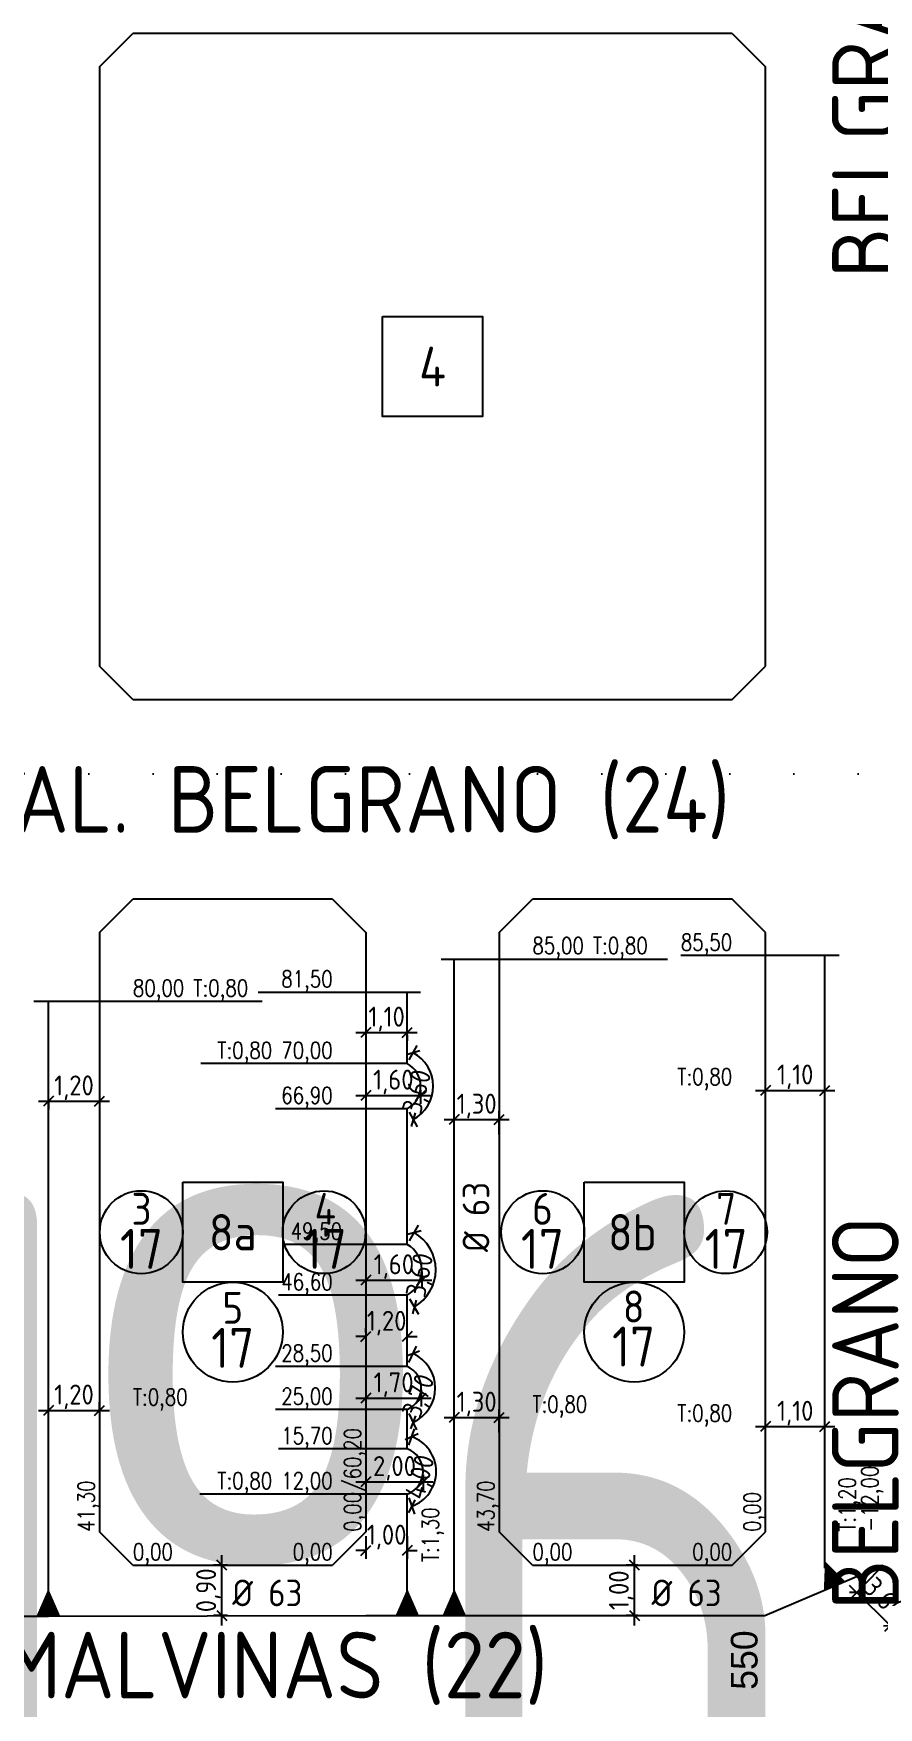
# Model space of a CAD drawing. Extents: x -48 to 13651, y -112 to 3468.
# Drawn here: x 1892.3 to 2019.2, y 2257.8 to 2509.2 of the extents above; entities that cross this region are included whole.
import ezdxf
from ezdxf.enums import TextEntityAlignment as Align

# ---------------------------------------------------------------- set-up
doc = ezdxf.new("R2010")
doc.units = 0
doc.header["$LTSCALE"] = 6
doc.header["$MEASUREMENT"] = 0
doc.linetypes.add('DOT2', pattern=[3.175, 0, -3.175])
doc.layers.get('0').update_dxf_attribs({"linetype": 'CONTINUOUS'})
doc.layers.get('DEFPOINTS').update_dxf_attribs({"linetype": 'CONTINUOUS'})
for name, color, linetype in [('A50', 40, 'CONTINUOUS'), ('AMPLIACIONES', 2, 'CONTINUOUS'), ('CAS', 7, 'CONTINUOUS'), ('Caño 110mm', 170, 'CONTINUOUS'), ('MANZANAS', 7, 'CONTINUOUS'), ('NUMCASA', 12, 'CONTINUOUS'), ('NUMERO-CROQUIS', 13, 'CONTINUOUS'), ('NUMERO-MANZANA', 4, 'CONTINUOUS'), ('PROGRESIVA', 60, 'CONTINUOUS'), ('RADIO', 4, 'DOT2'), ('REDUCCIONES', 13, 'CONTINUOUS'), ('TXTDIAMETRO', 7, 'CONTINUOUS')]:
    doc.layers.add(name, color=color, linetype=linetype)
doc.layers.add('ATENCION', color=7, linetype='CONTINUOUS', plot=False)
doc.styles.add('ABADIMTCONDE', font='isocp.shx')
doc.styles.add('GEOSLAB703LTBT', font='isocp.shx', dxfattribs={"width": 0.9, "height": 8})
doc.styles.add('GOTHICE', font='GOTHICE.shx', dxfattribs={"height": 0.6})
doc.styles.add('ROMANS', font='romans.shx', dxfattribs={"width": 0.8, "height": 2.5})
doc.dimstyles.new('COTA02', dxfattribs={"dimtxt": 3, "dimasz": 1.5, "dimexe": 1.25, "dimexo": 0.625, "dimgap": 0.3, "dimtad": 1, "dimtoh": 1, "dimdsep": 46, "dimlunit": 6, "dimtxsty": 'ABADIMTCONDE', "dimblk1": 'OBLIQUE', "dimblk2": 'OBLIQUE', "dimsah": 1, "dimcen": 2.5, "dimdle": 1.5, "dimclrd": 60, "dimclre": 60, "dimclrt": 256, "dimadec": 0, "dimazin": 0, "dimtfac": 1, "dimtix": 1, "dimtofl": 0, "dimtmove": 0, "dimatfit": 0, "dimldrblk": 'OBLIQUE', "dimfxl": 1, "dimtolj": 1, "dimtzin": 0, "dimarcsym": 0})

# ---------------------------------------------------------------- blocks, each defined once
blk = doc.blocks.new('CUPLARED')
at = {"layer": 'REDUCCIONES'}
blk.add_lwpolyline([(4, 0, 0, 3.5, 0), (0, 0, 3.5, 3.5, 0)], format="xyseb", dxfattribs=at)
blk = doc.blocks.new('D63')
at = {"layer": 'TXTDIAMETRO', "color": 7, "ltscale": 0.1, "style": 'ABADIMTCONDE'}
blk.add_text('Ø 63', height=4, dxfattribs=at).set_placement((0, 0), align=Align.MIDDLE)
blk = doc.blocks.new('_OBLIQUE')
at = {"color": 0, "linetype": 'ByBlock'}
blk.add_line((-0.5, -0.5), (0.5, 0.5), dxfattribs=at)
blk = doc.blocks.new('*D1366')
at = {"layer": 'DEFPOINTS', "color": 0, "transparency": 16777216}
for p in [(1894.54, 2301.79), (1902.23, 2302.39), (1902.23, 2301.79)]:
    blk.add_point(p, dxfattribs=at)
at = {"layer": 'PROGRESIVA', "color": 60, "lineweight": -2, "transparency": 16777216}
for p, q in [((1894.54, 2302.41), (1894.54, 2303.64)), ((1902.23, 2302.41), (1902.23, 2303.64)), ((1893.04, 2302.39), (1903.73, 2302.39))]:
    blk.add_line(p, q, dxfattribs=at)
at = {"layer": 'PROGRESIVA', "color": 60, "lineweight": -2, "transparency": 16777216, "xscale": 1.5, "yscale": 1.5, "zscale": 1.5, "rotation": 180}
blk.add_blockref('_OBLIQUE', (1894.54, 2302.39), dxfattribs=at)
at = {"layer": 'PROGRESIVA', "color": 60, "lineweight": -2, "transparency": 16777216, "xscale": 1.5, "yscale": 1.5, "zscale": 1.5}
blk.add_blockref('_OBLIQUE', (1902.23, 2302.39), dxfattribs=at)
at = {"layer": 'PROGRESIVA', "transparency": 16777216, "insert": (1898.39, 2304.42), "char_height": 3, "attachment_point": 5, "style": 'ABADIMTCONDE'}
blk.add_mtext('\\A1;1,20', dxfattribs=at)
blk = doc.blocks.new('*D1367')
at = {"layer": 'DEFPOINTS', "color": 0, "transparency": 16777216}
for p in [(1894.54, 2349.42), (1902.23, 2349.42), (1902.23, 2348.82)]:
    blk.add_point(p, dxfattribs=at)
at = {"layer": 'PROGRESIVA', "color": 60, "lineweight": -2, "transparency": 16777216}
for p, q in [((1893.04, 2348.82), (1903.73, 2348.82)), ((1894.54, 2348.8), (1894.54, 2347.57)), ((1902.23, 2348.8), (1902.23, 2347.57))]:
    blk.add_line(p, q, dxfattribs=at)
at = {"layer": 'PROGRESIVA', "color": 60, "lineweight": -2, "transparency": 16777216, "xscale": 1.5, "yscale": 1.5, "zscale": 1.5, "rotation": 180}
blk.add_blockref('_OBLIQUE', (1894.54, 2348.82), dxfattribs=at)
at = {"layer": 'PROGRESIVA', "color": 60, "lineweight": -2, "transparency": 16777216, "xscale": 1.5, "yscale": 1.5, "zscale": 1.5}
blk.add_blockref('_OBLIQUE', (1902.23, 2348.82), dxfattribs=at)
at = {"layer": 'PROGRESIVA', "transparency": 16777216, "insert": (1898.39, 2350.84), "char_height": 3, "attachment_point": 5, "style": 'ABADIMTCONDE'}
blk.add_mtext('\\A1;1,20', dxfattribs=at)
blk = doc.blocks.new('*D1368')
at = {"layer": 'DEFPOINTS', "color": 0, "transparency": 16777216}
for p in [(1948.44, 2354.46), (1951.95, 2353.07), (1946.59, 2351.08), (1948.44, 2347.7)]:
    blk.add_point(p, dxfattribs=at)
at = {"layer": 'PROGRESIVA', "color": 60, "lineweight": -2, "transparency": 16777216}
for p, q in [((1948.74, 2355.01), (1949.93, 2357.19)), ((1948.74, 2347.15), (1949.93, 2344.96))]:
    blk.add_line(p, q, dxfattribs=at)
blk.add_arc((1946.59, 2351.08), 5.72, 298.6712, 61.3288, dxfattribs=at)
at = {"layer": 'PROGRESIVA', "color": 60, "lineweight": -2, "transparency": 16777216, "xscale": 1.5, "yscale": 1.5, "zscale": 1.5}
for p, rotation in [((1949.33, 2356.09), 151.3287751443553), ((1949.33, 2346.06), 208.6712248556326)]:
    blk.add_blockref('_OBLIQUE', p, dxfattribs=dict(at, rotation=rotation))
at = {"layer": 'PROGRESIVA', "transparency": 16777216, "insert": (1950.17, 2350.18), "char_height": 3, "attachment_point": 5, "rotation": 75.8565, "style": 'ABADIMTCONDE'}
blk.add_mtext('\\A1;3,60', dxfattribs=at)
blk = doc.blocks.new('*D1369')
at = {"layer": 'DEFPOINTS', "color": 0, "transparency": 16777216}
for p in [(1948.44, 2327.3), (1952.32, 2325.71), (1946.25, 2323.5), (1948.44, 2319.69)]:
    blk.add_point(p, dxfattribs=at)
at = {"layer": 'PROGRESIVA', "color": 60, "lineweight": -2, "transparency": 16777216}
for p, q in [((1948.75, 2327.84), (1950.1, 2330.18)), ((1948.75, 2319.15), (1950.1, 2316.82))]:
    blk.add_line(p, q, dxfattribs=at)
blk.add_arc((1946.25, 2323.5), 6.46, 299.9652, 60.0348, dxfattribs=at)
at = {"layer": 'PROGRESIVA', "color": 60, "lineweight": -2, "transparency": 16777216, "xscale": 1.5, "yscale": 1.5, "zscale": 1.5}
for p, rotation in [((1949.48, 2329.1), 150.0347848851696), ((1949.48, 2317.9), 209.9652151148268)]:
    blk.add_blockref('_OBLIQUE', p, dxfattribs=dict(at, rotation=rotation))
at = {"layer": 'PROGRESIVA', "transparency": 16777216, "insert": (1950.6, 2322.65), "char_height": 3, "attachment_point": 5, "rotation": 78.9265, "style": 'ABADIMTCONDE'}
blk.add_mtext('\\A1;3,60', dxfattribs=at)
blk = doc.blocks.new('*D1370')
at = {"layer": 'DEFPOINTS', "color": 0, "transparency": 16777216}
for p in [(1948.44, 2308.99), (1952.23, 2307.86), (1946.99, 2305.75), (1948.44, 2302.51)]:
    blk.add_point(p, dxfattribs=at)
at = {"layer": 'PROGRESIVA', "color": 60, "lineweight": -2, "transparency": 16777216}
for p, q in [((1948.69, 2309.56), (1949.81, 2312.05)), ((1948.69, 2301.94), (1949.81, 2299.45))]:
    blk.add_line(p, q, dxfattribs=at)
blk.add_arc((1946.99, 2305.75), 5.65, 294.0465, 65.9535, dxfattribs=at)
at = {"layer": 'PROGRESIVA', "color": 60, "lineweight": -2, "transparency": 16777216, "xscale": 1.5, "yscale": 1.5, "zscale": 1.5}
for p, rotation in [((1949.3, 2310.91), 155.9535044051932), ((1949.3, 2300.59), 204.0464955948139)]:
    blk.add_blockref('_OBLIQUE', p, dxfattribs=dict(at, rotation=rotation))
at = {"layer": 'PROGRESIVA', "transparency": 16777216, "insert": (1950.39, 2304.48), "char_height": 3, "attachment_point": 5, "rotation": 69.5187, "style": 'ABADIMTCONDE'}
blk.add_mtext('\\A1;3,70', dxfattribs=at)
blk = doc.blocks.new('*D1371')
at = {"layer": 'DEFPOINTS', "color": 0, "transparency": 16777216}
for p in [(1948.44, 2296.59), (1952.32, 2295.42), (1947.23, 2293.21), (1948.44, 2289.83)]:
    blk.add_point(p, dxfattribs=at)
at = {"layer": 'PROGRESIVA', "color": 60, "lineweight": -2, "transparency": 16777216}
for p, q in [((1948.65, 2297.18), (1949.52, 2299.61)), ((1948.65, 2289.24), (1949.52, 2286.82))]:
    blk.add_line(p, q, dxfattribs=at)
blk.add_arc((1947.23, 2293.21), 5.55, 289.7396, 70.2604, dxfattribs=at)
at = {"layer": 'PROGRESIVA', "color": 60, "lineweight": -2, "transparency": 16777216, "xscale": 1.5, "yscale": 1.5, "zscale": 1.5}
for p, rotation in [((1949.1, 2298.43), 160.2603756658309), ((1949.1, 2287.99), 199.7396243341672)]:
    blk.add_blockref('_OBLIQUE', p, dxfattribs=dict(at, rotation=rotation))
at = {"layer": 'PROGRESIVA', "transparency": 16777216, "insert": (1950.63, 2292.32), "char_height": 3, "attachment_point": 5, "rotation": 75.2768, "style": 'ABADIMTCONDE'}
blk.add_mtext('\\A1;4,00', dxfattribs=at)
blk = doc.blocks.new('*D1372')
at = {"layer": 'DEFPOINTS', "color": 0, "transparency": 16777216}
for p in [(1942.23, 2284.15), (1948.44, 2284.15), (1948.44, 2281.35)]:
    blk.add_point(p, dxfattribs=at)
at = {"layer": 'PROGRESIVA', "color": 60, "lineweight": -2, "transparency": 16777216}
for p, q in [((1942.23, 2283.52), (1942.23, 2280.1)), ((1948.44, 2283.52), (1948.44, 2280.1)), ((1942.23, 2281.35), (1940.73, 2281.35)), ((1948.44, 2281.35), (1949.94, 2281.35))]:
    blk.add_line(p, q, dxfattribs=at)
at = {"layer": 'PROGRESIVA', "color": 60, "lineweight": -2, "transparency": 16777216, "xscale": 1.5, "yscale": 1.5, "zscale": 1.5}
blk.add_blockref('_OBLIQUE', (1942.23, 2281.35), dxfattribs=at)
at = {"layer": 'PROGRESIVA', "color": 60, "lineweight": -2, "transparency": 16777216, "xscale": 1.5, "yscale": 1.5, "zscale": 1.5, "rotation": 180}
blk.add_blockref('_OBLIQUE', (1948.44, 2281.35), dxfattribs=at)
at = {"layer": 'PROGRESIVA', "transparency": 16777216, "insert": (1945.34, 2283.37), "char_height": 3, "attachment_point": 5, "style": 'ABADIMTCONDE'}
blk.add_mtext('\\A1;1,00', dxfattribs=at)
blk = doc.blocks.new('*D1373')
at = {"layer": 'DEFPOINTS', "color": 0, "transparency": 16777216}
for p in [(1942.23, 2293.01), (1950.82, 2293.35), (1950.82, 2291.65)]:
    blk.add_point(p, dxfattribs=at)
at = {"layer": 'PROGRESIVA', "color": 60, "lineweight": -2, "transparency": 16777216}
for p, q in [((1950.82, 2292.73), (1950.82, 2290.4)), ((1940.73, 2291.65), (1952.32, 2291.65)), ((1942.23, 2292.39), (1942.23, 2290.4))]:
    blk.add_line(p, q, dxfattribs=at)
at = {"layer": 'PROGRESIVA', "color": 60, "lineweight": -2, "transparency": 16777216, "xscale": 1.5, "yscale": 1.5, "zscale": 1.5, "rotation": 180}
blk.add_blockref('_OBLIQUE', (1942.23, 2291.65), dxfattribs=at)
at = {"layer": 'PROGRESIVA', "color": 60, "lineweight": -2, "transparency": 16777216, "xscale": 1.5, "yscale": 1.5, "zscale": 1.5}
blk.add_blockref('_OBLIQUE', (1950.82, 2291.65), dxfattribs=at)
at = {"layer": 'PROGRESIVA', "transparency": 16777216, "insert": (1946.52, 2293.68), "char_height": 3, "attachment_point": 5, "style": 'ABADIMTCONDE'}
blk.add_mtext('\\A1;2,00', dxfattribs=at)
blk = doc.blocks.new('*D1374')
at = {"layer": 'DEFPOINTS', "color": 0, "transparency": 16777216}
for p in [(1942.23, 2305.29), (1950.53, 2306.09), (1950.53, 2304.23)]:
    blk.add_point(p, dxfattribs=at)
at = {"layer": 'PROGRESIVA', "color": 60, "lineweight": -2, "transparency": 16777216}
for p, q in [((1950.53, 2305.47), (1950.53, 2302.98)), ((1940.73, 2304.23), (1952.03, 2304.23)), ((1942.23, 2304.66), (1942.23, 2302.98))]:
    blk.add_line(p, q, dxfattribs=at)
at = {"layer": 'PROGRESIVA', "color": 60, "lineweight": -2, "transparency": 16777216, "xscale": 1.5, "yscale": 1.5, "zscale": 1.5, "rotation": 180}
blk.add_blockref('_OBLIQUE', (1942.23, 2304.23), dxfattribs=at)
at = {"layer": 'PROGRESIVA', "color": 60, "lineweight": -2, "transparency": 16777216, "xscale": 1.5, "yscale": 1.5, "zscale": 1.5}
blk.add_blockref('_OBLIQUE', (1950.53, 2304.23), dxfattribs=at)
at = {"layer": 'PROGRESIVA', "transparency": 16777216, "insert": (1946.38, 2306.25), "char_height": 3, "attachment_point": 5, "style": 'ABADIMTCONDE'}
blk.add_mtext('\\A1;1,70', dxfattribs=at)
blk = doc.blocks.new('*D1375')
at = {"layer": 'DEFPOINTS', "color": 0, "transparency": 16777216}
for p in [(1942.23, 2313.47), (1948.44, 2313.47), (1948.44, 2313.47)]:
    blk.add_point(p, dxfattribs=at)
at = {"layer": 'PROGRESIVA', "color": 60, "lineweight": -2, "transparency": 16777216}
for p, q in [((1942.23, 2313.47), (1940.73, 2313.47)), ((1942.23, 2314.09), (1942.23, 2314.72)), ((1948.44, 2314.09), (1948.44, 2314.72)), ((1948.44, 2313.47), (1949.94, 2313.47))]:
    blk.add_line(p, q, dxfattribs=at)
at = {"layer": 'PROGRESIVA', "color": 60, "lineweight": -2, "transparency": 16777216, "xscale": 1.5, "yscale": 1.5, "zscale": 1.5}
blk.add_blockref('_OBLIQUE', (1942.23, 2313.47), dxfattribs=at)
at = {"layer": 'PROGRESIVA', "color": 60, "lineweight": -2, "transparency": 16777216, "xscale": 1.5, "yscale": 1.5, "zscale": 1.5, "rotation": 180}
blk.add_blockref('_OBLIQUE', (1948.44, 2313.47), dxfattribs=at)
at = {"layer": 'PROGRESIVA', "transparency": 16777216, "insert": (1945.34, 2315.49), "char_height": 3, "attachment_point": 5, "style": 'ABADIMTCONDE'}
blk.add_mtext('\\A1;1,20', dxfattribs=at)
blk = doc.blocks.new('*D1376')
at = {"layer": 'DEFPOINTS', "color": 0, "transparency": 16777216}
for p in [(1942.23, 2323.17), (1950.62, 2323.86), (1950.62, 2321.95)]:
    blk.add_point(p, dxfattribs=at)
at = {"layer": 'PROGRESIVA', "color": 60, "lineweight": -2, "transparency": 16777216}
for p, q in [((1950.62, 2323.24), (1950.62, 2320.7)), ((1940.73, 2321.95), (1952.12, 2321.95)), ((1942.23, 2322.54), (1942.23, 2320.7))]:
    blk.add_line(p, q, dxfattribs=at)
at = {"layer": 'PROGRESIVA', "color": 60, "lineweight": -2, "transparency": 16777216, "xscale": 1.5, "yscale": 1.5, "zscale": 1.5, "rotation": 180}
blk.add_blockref('_OBLIQUE', (1942.23, 2321.95), dxfattribs=at)
at = {"layer": 'PROGRESIVA', "color": 60, "lineweight": -2, "transparency": 16777216, "xscale": 1.5, "yscale": 1.5, "zscale": 1.5}
blk.add_blockref('_OBLIQUE', (1950.62, 2321.95), dxfattribs=at)
at = {"layer": 'PROGRESIVA', "transparency": 16777216, "insert": (1946.43, 2323.98), "char_height": 3, "attachment_point": 5, "style": 'ABADIMTCONDE'}
blk.add_mtext('\\A1;1,60', dxfattribs=at)
blk = doc.blocks.new('*D1377')
at = {"layer": 'DEFPOINTS', "color": 0, "transparency": 16777216}
for p in [(1942.23, 2351.04), (1950.44, 2351.11), (1950.44, 2349.68)]:
    blk.add_point(p, dxfattribs=at)
at = {"layer": 'PROGRESIVA', "color": 60, "lineweight": -2, "transparency": 16777216}
for p, q in [((1950.44, 2350.48), (1950.44, 2348.43)), ((1940.73, 2349.68), (1951.94, 2349.68)), ((1942.23, 2350.42), (1942.23, 2348.43))]:
    blk.add_line(p, q, dxfattribs=at)
at = {"layer": 'PROGRESIVA', "color": 60, "lineweight": -2, "transparency": 16777216, "xscale": 1.5, "yscale": 1.5, "zscale": 1.5, "rotation": 180}
blk.add_blockref('_OBLIQUE', (1942.23, 2349.68), dxfattribs=at)
at = {"layer": 'PROGRESIVA', "color": 60, "lineweight": -2, "transparency": 16777216, "xscale": 1.5, "yscale": 1.5, "zscale": 1.5}
blk.add_blockref('_OBLIQUE', (1950.44, 2349.68), dxfattribs=at)
at = {"layer": 'PROGRESIVA', "transparency": 16777216, "insert": (1946.34, 2351.71), "char_height": 3, "attachment_point": 5, "style": 'ABADIMTCONDE'}
blk.add_mtext('\\A1;1,60', dxfattribs=at)
blk = doc.blocks.new('*D1378')
at = {"layer": 'DEFPOINTS', "color": 0, "transparency": 16777216}
for p in [(1942.23, 2359.44), (1948.44, 2359.44), (1948.44, 2359.13)]:
    blk.add_point(p, dxfattribs=at)
at = {"layer": 'PROGRESIVA', "color": 60, "lineweight": -2, "transparency": 16777216}
for p, q in [((1940.73, 2359.13), (1949.94, 2359.13)), ((1942.23, 2358.81), (1942.23, 2357.88)), ((1948.44, 2358.81), (1948.44, 2357.88))]:
    blk.add_line(p, q, dxfattribs=at)
at = {"layer": 'PROGRESIVA', "color": 60, "lineweight": -2, "transparency": 16777216, "xscale": 1.5, "yscale": 1.5, "zscale": 1.5, "rotation": 180}
blk.add_blockref('_OBLIQUE', (1942.23, 2359.13), dxfattribs=at)
at = {"layer": 'PROGRESIVA', "color": 60, "lineweight": -2, "transparency": 16777216, "xscale": 1.5, "yscale": 1.5, "zscale": 1.5}
blk.add_blockref('_OBLIQUE', (1948.44, 2359.13), dxfattribs=at)
at = {"layer": 'PROGRESIVA', "transparency": 16777216, "insert": (1945.34, 2361.16), "char_height": 3, "attachment_point": 5, "style": 'ABADIMTCONDE'}
blk.add_mtext('\\A1;1,10', dxfattribs=at)
blk = doc.blocks.new('*D1379')
at = {"layer": 'DEFPOINTS', "color": 0, "transparency": 16777216}
for p in [(1920.6, 2279.15), (1922.09, 2279.15), (1922.09, 2271.61)]:
    blk.add_point(p, dxfattribs=at)
at = {"layer": 'PROGRESIVA', "color": 60, "lineweight": -2, "transparency": 16777216}
for p, q in [((1920.6, 2270.11), (1920.6, 2280.65)), ((1921.46, 2279.15), (1919.35, 2279.15)), ((1921.46, 2271.61), (1919.35, 2271.61))]:
    blk.add_line(p, q, dxfattribs=at)
at = {"layer": 'PROGRESIVA', "color": 60, "lineweight": -2, "transparency": 16777216, "xscale": 1.5, "yscale": 1.5, "zscale": 1.5}
for p, rotation in [((1920.6, 2279.15), 90), ((1920.6, 2271.61), 270)]:
    blk.add_blockref('_OBLIQUE', p, dxfattribs=dict(at, rotation=rotation))
at = {"layer": 'PROGRESIVA', "transparency": 16777216, "insert": (1918.58, 2275.38), "char_height": 3, "attachment_point": 5, "rotation": 90, "style": 'ABADIMTCONDE'}
blk.add_mtext('\\A1;0,90', dxfattribs=at)
blk = doc.blocks.new('*D1380')
at = {"layer": 'DEFPOINTS', "color": 0, "transparency": 16777216}
for p in [(1962.23, 2301.32), (1955.49, 2298.44), (1962.23, 2298.44)]:
    blk.add_point(p, dxfattribs=at)
at = {"layer": 'PROGRESIVA', "color": 60, "lineweight": -2, "transparency": 16777216}
for p, q in [((1953.99, 2301.32), (1963.73, 2301.32)), ((1955.49, 2299.07), (1955.49, 2302.57)), ((1962.23, 2299.07), (1962.23, 2302.57))]:
    blk.add_line(p, q, dxfattribs=at)
at = {"layer": 'PROGRESIVA', "color": 60, "lineweight": -2, "transparency": 16777216, "xscale": 1.5, "yscale": 1.5, "zscale": 1.5, "rotation": 180}
blk.add_blockref('_OBLIQUE', (1955.49, 2301.32), dxfattribs=at)
at = {"layer": 'PROGRESIVA', "color": 60, "lineweight": -2, "transparency": 16777216, "xscale": 1.5, "yscale": 1.5, "zscale": 1.5}
blk.add_blockref('_OBLIQUE', (1962.23, 2301.32), dxfattribs=at)
at = {"layer": 'PROGRESIVA', "transparency": 16777216, "insert": (1958.86, 2303.34), "char_height": 3, "attachment_point": 5, "style": 'ABADIMTCONDE'}
blk.add_mtext('\\A1;1,30', dxfattribs=at)
blk = doc.blocks.new('*D1381')
at = {"layer": 'DEFPOINTS', "color": 0, "transparency": 16777216}
for p in [(1962.23, 2346.06), (1955.49, 2343.18), (1962.23, 2343.18)]:
    blk.add_point(p, dxfattribs=at)
at = {"layer": 'PROGRESIVA', "color": 60, "lineweight": -2, "transparency": 16777216}
for p, q in [((1953.99, 2346.06), (1963.73, 2346.06)), ((1955.49, 2343.81), (1955.49, 2347.31)), ((1962.23, 2343.81), (1962.23, 2347.31))]:
    blk.add_line(p, q, dxfattribs=at)
at = {"layer": 'PROGRESIVA', "color": 60, "lineweight": -2, "transparency": 16777216, "xscale": 1.5, "yscale": 1.5, "zscale": 1.5, "rotation": 180}
blk.add_blockref('_OBLIQUE', (1955.49, 2346.06), dxfattribs=at)
at = {"layer": 'PROGRESIVA', "color": 60, "lineweight": -2, "transparency": 16777216, "xscale": 1.5, "yscale": 1.5, "zscale": 1.5}
blk.add_blockref('_OBLIQUE', (1962.23, 2346.06), dxfattribs=at)
at = {"layer": 'PROGRESIVA', "transparency": 16777216, "insert": (1958.86, 2348.09), "char_height": 3, "attachment_point": 5, "style": 'ABADIMTCONDE'}
blk.add_mtext('\\A1;1,30', dxfattribs=at)
blk = doc.blocks.new('*D1382')
at = {"layer": 'DEFPOINTS', "color": 0, "transparency": 16777216}
for p in [(2002.23, 2298.59), (2011.16, 2299.96), (2011.16, 2298.59)]:
    blk.add_point(p, dxfattribs=at)
at = {"layer": 'PROGRESIVA', "color": 60, "lineweight": -2, "transparency": 16777216}
for p, q in [((2002.23, 2299.22), (2002.23, 2301.21)), ((2011.16, 2299.22), (2011.16, 2301.21)), ((2000.73, 2299.96), (2012.66, 2299.96))]:
    blk.add_line(p, q, dxfattribs=at)
at = {"layer": 'PROGRESIVA', "color": 60, "lineweight": -2, "transparency": 16777216, "xscale": 1.5, "yscale": 1.5, "zscale": 1.5, "rotation": 180}
blk.add_blockref('_OBLIQUE', (2002.23, 2299.96), dxfattribs=at)
at = {"layer": 'PROGRESIVA', "color": 60, "lineweight": -2, "transparency": 16777216, "xscale": 1.5, "yscale": 1.5, "zscale": 1.5}
blk.add_blockref('_OBLIQUE', (2011.16, 2299.96), dxfattribs=at)
at = {"layer": 'PROGRESIVA', "transparency": 16777216, "insert": (2006.7, 2301.98), "char_height": 3, "attachment_point": 5, "style": 'ABADIMTCONDE'}
blk.add_mtext('\\A1;1,10', dxfattribs=at)
blk = doc.blocks.new('*D1383')
at = {"layer": 'DEFPOINTS', "color": 0, "transparency": 16777216}
for p in [(2002.23, 2349.09), (2011.16, 2350.45), (2011.16, 2349.09)]:
    blk.add_point(p, dxfattribs=at)
at = {"layer": 'PROGRESIVA', "color": 60, "lineweight": -2, "transparency": 16777216}
for p, q in [((2002.23, 2349.72), (2002.23, 2351.7)), ((2011.16, 2349.72), (2011.16, 2351.7)), ((2000.73, 2350.45), (2012.66, 2350.45))]:
    blk.add_line(p, q, dxfattribs=at)
at = {"layer": 'PROGRESIVA', "color": 60, "lineweight": -2, "transparency": 16777216, "xscale": 1.5, "yscale": 1.5, "zscale": 1.5, "rotation": 180}
blk.add_blockref('_OBLIQUE', (2002.23, 2350.45), dxfattribs=at)
at = {"layer": 'PROGRESIVA', "color": 60, "lineweight": -2, "transparency": 16777216, "xscale": 1.5, "yscale": 1.5, "zscale": 1.5}
blk.add_blockref('_OBLIQUE', (2011.16, 2350.45), dxfattribs=at)
at = {"layer": 'PROGRESIVA', "transparency": 16777216, "insert": (2006.7, 2352.48), "char_height": 3, "attachment_point": 5, "style": 'ABADIMTCONDE'}
blk.add_mtext('\\A1;1,10', dxfattribs=at)
blk = doc.blocks.new('*D1384')
at = {"layer": 'DEFPOINTS', "color": 0, "transparency": 16777216}
for p in [(1982.58, 2279.15), (1983.7, 2279.15), (1983.7, 2271.61)]:
    blk.add_point(p, dxfattribs=at)
at = {"layer": 'PROGRESIVA', "color": 60, "lineweight": -2, "transparency": 16777216}
for p, q in [((1982.58, 2270.11), (1982.58, 2280.65)), ((1983.08, 2279.15), (1981.33, 2279.15)), ((1983.08, 2271.61), (1981.33, 2271.61))]:
    blk.add_line(p, q, dxfattribs=at)
at = {"layer": 'PROGRESIVA', "color": 60, "lineweight": -2, "transparency": 16777216, "xscale": 1.5, "yscale": 1.5, "zscale": 1.5}
for p, rotation in [((1982.58, 2279.15), 90), ((1982.58, 2271.61), 270)]:
    blk.add_blockref('_OBLIQUE', p, dxfattribs=dict(at, rotation=rotation))
at = {"layer": 'PROGRESIVA', "transparency": 16777216, "insert": (1980.56, 2275.38), "char_height": 3, "attachment_point": 5, "rotation": 90, "style": 'ABADIMTCONDE'}
blk.add_mtext('\\A1;1,00', dxfattribs=at)
blk = doc.blocks.new('*D1385')
at = {"layer": 'DEFPOINTS', "color": 0, "transparency": 16777216}
for p in [(2019.93, 2279.15), (2015.91, 2275.03), (2025.01, 2274.18)]:
    blk.add_point(p, dxfattribs=at)
at = {"layer": 'PROGRESIVA', "color": 60, "lineweight": -2, "transparency": 16777216}
for p, q in [((2019.49, 2278.7), (2015.03, 2274.14)), ((2022.06, 2269.02), (2014.83, 2276.08)), ((2024.57, 2273.73), (2020.11, 2269.17))]:
    blk.add_line(p, q, dxfattribs=at)
at = {"layer": 'PROGRESIVA', "color": 60, "lineweight": -2, "transparency": 16777216, "xscale": 1.5, "yscale": 1.5, "zscale": 1.5}
for p, rotation in [((2015.91, 2275.03), 135.6676095506564), ((2020.99, 2270.06), 315.6676095506564)]:
    blk.add_blockref('_OBLIQUE', p, dxfattribs=dict(at, rotation=rotation))
at = {"layer": 'PROGRESIVA', "transparency": 16777216, "insert": (2019.86, 2274), "char_height": 3, "attachment_point": 5, "rotation": 315.6676, "style": 'ABADIMTCONDE'}
blk.add_mtext('\\A1;3,60', dxfattribs=at)

msp = doc.modelspace()

# ---------------------------------------------------------------- linework, layer by layer
at = {"layer": 'A50', "ltscale": 0.1}
for p, q in [((2011.164, 2278.72), (2011.164, 2370.688)), ((1894.541, 2271.508), (1894.541, 2363.845)), ((1948.44, 2354.458), (1948.44, 2365.164)), ((1948.44, 2327.301), (1948.44, 2347.697)), ((1948.44, 2308.989), (1948.44, 2319.695)), ((1948.44, 2296.592), (1948.44, 2302.509)), ((1948.44, 2271.611), (1948.44, 2289.831))]:
    msp.add_line(p, q, dxfattribs=at)
for centre, radius, start, end in [((1946.591, 2351.078), 3.853, 298.67122, 61.32878), ((1946.247, 2323.498), 4.39, 299.96522, 60.03478), ((1946.994, 2305.749), 3.548, 294.0465, 65.9535), ((1947.227, 2293.212), 3.592, 289.73962, 70.26038)]:
    msp.add_arc(centre, radius, start, end, dxfattribs=at)
at = {"layer": 'CAS', "ltscale": 0.1}
for p, q in [((2013.28, 2370.688), (2009.048, 2370.688)), ((1953.519, 2370.152), (1957.469, 2370.152)), ((1892.358, 2363.845), (1896.725, 2363.845)), ((1950.415, 2365.164), (1946.465, 2365.164))]:
    msp.add_line(p, q, dxfattribs=at)
at = {"layer": 'Caño 110mm', "ltscale": 0.1}
for p, q in [((1955.494, 2271.611), (1955.494, 2370.152)), ((2002.14, 2271.611), (2019.927, 2279.145)), ((1880.318, 2271.477), (1894.541, 2271.508)), ((1894.541, 2271.508), (1942.232, 2271.611)), ((1942.232, 2271.611), (2002.14, 2271.611))]:
    msp.add_line(p, q, dxfattribs=at)
at = {"layer": 'MANZANAS'}
for p, q in [((1902.234, 2504.145), (1907.234, 2509.145)), ((1997.234, 2509.145), (1907.234, 2509.145)), ((1997.234, 2509.145), (2002.234, 2504.145)), ((1902.234, 2504.145), (1902.234, 2414.145)), ((2002.234, 2414.145), (2002.234, 2504.145)), ((1907.234, 2409.145), (1902.234, 2414.145)), ((1997.234, 2409.145), (2002.234, 2414.145)), ((1907.234, 2409.145), (1997.234, 2409.145)), ((1902.234, 2374.145), (1907.234, 2379.145)), ((1937.234, 2379.145), (1907.234, 2379.145)), ((1937.234, 2379.145), (1942.234, 2374.145)), ((1962.234, 2374.145), (1967.234, 2379.145)), ((1997.234, 2379.145), (1967.234, 2379.145)), ((2002.234, 2374.145), (1997.234, 2379.145)), ((1902.234, 2374.145), (1902.234, 2284.145)), ((1942.234, 2374.145), (1942.234, 2284.145)), ((1962.234, 2374.145), (1962.234, 2284.145)), ((2002.234, 2284.145), (2002.234, 2374.145)), ((1907.234, 2279.145), (1902.234, 2284.145)), ((1942.234, 2284.145), (1937.234, 2279.145)), ((1967.234, 2279.145), (1962.234, 2284.145)), ((1997.234, 2279.145), (2002.234, 2284.145)), ((1907.234, 2279.145), (1937.234, 2279.145)), ((1967.234, 2279.145), (1997.234, 2279.145))]:
    msp.add_line(p, q, dxfattribs=at)
at = {"layer": 'NUMERO-CROQUIS'}
for centre, radius in [((1908.498, 2329.145), 6.235), ((1968.79, 2329.145), 6.235), ((1935.952, 2329.145), 6.219), ((1996.244, 2329.145), 6.219), ((1922.234, 2314.145), 7.5), ((1982.525, 2314.145), 7.5)]:
    msp.add_circle(centre, radius, dxfattribs=at)
at = {"layer": 'NUMERO-MANZANA'}
for points in [[(1944.734, 2466.645), (1959.734, 2466.645), (1959.734, 2451.645), (1944.734, 2451.645)], [(1914.734, 2336.645), (1929.734, 2336.645), (1929.734, 2321.645), (1914.734, 2321.645)], [(1975.025, 2336.645), (1990.025, 2336.645), (1990.025, 2321.645), (1975.025, 2321.645)]]:
    msp.add_lwpolyline(points, close=True, dxfattribs=at)
at = {"layer": 'PROGRESIVA'}
for p, q in [((2011.164, 2370.688), (1989.506, 2370.688)), ((1955.494, 2370.152), (1987.535, 2370.152)), ((1894.541, 2363.845), (1926.665, 2363.845)), ((1948.44, 2365.164), (1926.059, 2365.164)), ((1948.44, 2354.458), (1917.417, 2354.458)), ((1948.44, 2347.697), (1928.636, 2347.697)), ((1948.44, 2327.301), (1929.697, 2327.301)), ((1948.44, 2319.695), (1929.091, 2319.695)), ((1948.44, 2308.989), (1928.636, 2308.989)), ((1948.44, 2302.509), (1928.636, 2302.509)), ((1948.44, 2296.592), (1929.091, 2296.592)), ((1948.44, 2289.831), (1917.266, 2289.831))]:
    msp.add_line(p, q, dxfattribs=at)
at = {"layer": 'RADIO', "color": 4, "ltscale": 0.5}
msp.add_line((2276.012, 2397.971), (1887.769, 2397.971), dxfattribs=at)

# ---------------------------------------------------------------- block references
at = {"layer": 'AMPLIACIONES', "ltscale": 0.1}
for p, rotation in [((2012.624, 2276.011), 111.4073074393882), ((1894.541, 2271.611), 90), ((1948.44, 2271.611), 90), ((1955.494, 2271.611), 90)]:
    msp.add_blockref('CUPLARED', p, dxfattribs=dict(at, rotation=rotation))
at = {"layer": 'TXTDIAMETRO', "ltscale": 0.1, "rotation": 90}
msp.add_blockref('D63', (1958.75, 2331.434), dxfattribs=at)
at = {"layer": 'TXTDIAMETRO', "ltscale": 0.1}
for p in [(1927.423, 2274.986), (1990.386, 2274.986)]:
    msp.add_blockref('D63', p, dxfattribs=at)

# ---------------------------------------------------------------- texts
at = {"layer": 'ATENCION', "style": 'GEOSLAB703LTBT'}
for p in [(2017.234, 2472.415), (2017.234, 2272.415)]:
    msp.add_text('BELGRANO', height=10, rotation=90, dxfattribs=at).set_placement(p, align=Align.MIDDLE_LEFT)
for s, p in [('CRUCERO GRAL. BELGRANO (24)', (1819.141, 2394.145)), ('HEROES DE MALVINAS (22)', (1819.141, 2264.145))]:
    msp.add_text(s, height=10, dxfattribs=at).set_placement(p, align=Align.MIDDLE_LEFT)
at = {"layer": 'NUMCASA', "color": 12, "linetype": 'Continuous', "style": 'GOTHICE'}
msp.add_text('550', height=4, rotation=90, dxfattribs=at).set_placement((2002.234, 2264.892), align=Align.BOTTOM_CENTER)
at = {"layer": 'NUMERO-CROQUIS', "style": 'GEOSLAB703LTBT'}
for s, height, p in [('3', 4.8, (1908.535, 2332.656)), ('4', 4.8, (1936.125, 2332.656)), ('6', 4.8, (1968.738, 2332.656)), ('7', 4.8, (1996.328, 2332.656)), ('17', 6, (1908.535, 2326.641)), ('17', 6, (1936.125, 2326.641)), ('17', 6, (1968.738, 2326.641)), ('17', 6, (1996.328, 2326.641)), ('8', 4.8, (1982.434, 2317.99)), ('5', 4.8, (1922.231, 2317.792)), ('17', 6, (1922.231, 2311.777)), ('17', 6, (1982.434, 2311.975))]:
    msp.add_text(s, height=height, dxfattribs=at).set_placement(p, align=Align.MIDDLE)
at = {"layer": 'NUMERO-MANZANA', "style": 'GEOSLAB703LTBT'}
for s, height, p in [('4', 6, (1952.234, 2459.145)), ('8a', 5.4498, (1922.234, 2329.145)), ('8b', 5.4498, (1982.234, 2329.145))]:
    msp.add_text(s, height=height, dxfattribs=at).set_placement(p, align=Align.MIDDLE)
at = {"layer": 'PROGRESIVA', "style": 'ROMANS', "width": 0.8}
for s, p in [('85,00 T:0,80', (1967.234, 2370.182)), ('80,00 T:0,80', (1907.234, 2363.817)), ('T:0,80', (1907.234, 2302.393)), ('T:0,80', (1967.234, 2301.319)), ('0,00', (1907.234, 2279.145)), ('0,00', (1967.234, 2279.145))]:
    msp.add_text(s, height=2.5, dxfattribs=at).set_placement(p, align=Align.BOTTOM_LEFT)
for s, p in [('85,50', (1997.234, 2370.688)), ('81,50', (1937.234, 2365.18)), ('T:0,80 70,00', (1937.234, 2354.458)), ('T:0,80', (1997.234, 2350.485)), ('66,90', (1937.234, 2347.697)), ('49,50', (1938.642, 2327.301)), ('46,60', (1937.234, 2319.695)), ('28,50', (1937.234, 2308.989)), ('25,00', (1937.234, 2302.509)), ('T:0,80', (1997.234, 2299.971)), ('15,70', (1937.234, 2296.592)), ('T:0,80 12,00', (1937.234, 2289.831)), ('0,00', (1937.234, 2279.145)), ('0,00', (1997.234, 2279.145))]:
    msp.add_text(s, height=2.5, dxfattribs=at).set_placement(p, align=Align.BOTTOM_RIGHT)
for s, p in [('0,00/60,20', (1942.234, 2284.145)), ('-12,00', (2019.902, 2284.145)), ('41,30', (1902.234, 2284.145)), ('43,70', (1962.234, 2284.145)), ('T:1,20', (2016.509, 2284.145)), ('0,00', (2002.234, 2284.145)), ('T:1,30', (1953.915, 2279.598))]:
    msp.add_text(s, height=2.5, rotation=90, dxfattribs=at).set_placement(p, align=Align.BOTTOM_LEFT)
at = {"layer": 'RADIO', "color": 4, "ltscale": 0.5, "style": 'GEOSLAB703LTBT', "width": 0.9}
msp.add_text('Radio Nº6', height=103.533, dxfattribs=at).set_placement((1499.597, 2231.199))

# ---------------------------------------------------------------- dimensions: what is measured, and where the dimension line sits
at = {"layer": 'PROGRESIVA'}
for base, p1, p2, text, picture, middle in [((1948.44, 2359.135), (1942.234, 2359.438), (1948.44, 2359.438), '1,10', '*D1378', (1945.337, 2361.16)), ((1950.444, 2349.681), (1942.234, 2351.044), (1950.444, 2351.107), '1,60', '*D1377', (1946.339, 2351.706)), ((2011.164, 2350.455), (2002.234, 2349.091), (2011.164, 2349.091), '1,10', '*D1383', (2006.699, 2352.48)), ((1902.234, 2348.817), (1894.541, 2349.423), (1902.234, 2349.423), '1,20', '*D1367', (1898.388, 2350.842)), ((1962.234, 2346.061), (1955.494, 2343.182), (1962.234, 2343.182), '1,30', '*D1381', (1958.864, 2348.086)), ((1950.622, 2321.954), (1942.234, 2323.166), (1950.622, 2323.86), '1,60', '*D1376', (1946.428, 2323.979)), ((1948.44, 2313.469), (1942.234, 2313.469), (1948.44, 2313.469), '1,20', '*D1375', (1945.337, 2315.494)), ((1950.525, 2304.226), (1942.234, 2305.287), (1950.525, 2306.091), '1,70', '*D1374', (1946.38, 2306.251)), ((1902.234, 2302.393), (1894.541, 2301.787), (1902.234, 2301.787), '1,20', '*D1366', (1898.388, 2304.418)), ((1962.234, 2301.319), (1955.494, 2298.44), (1962.234, 2298.44), '1,30', '*D1380', (1958.864, 2303.344)), ((2011.164, 2299.956), (2002.234, 2298.592), (2011.164, 2298.592), '1,10', '*D1382', (2006.699, 2301.981)), ((1950.816, 2291.651), (1942.234, 2293.014), (1950.816, 2293.353), '2,00', '*D1373', (1946.525, 2293.676)), ((1948.44, 2281.348), (1942.234, 2284.145), (1948.44, 2284.145), '1,00', '*D1372', (1945.337, 2283.373))]:
    dim = msp.add_linear_dim(base=base, p1=p1, p2=p2, text=text, dimstyle='COTA02', dxfattribs=at)
    dim.commit()
    dim.dimension.update_dxf_attribs({"geometry": picture, "text_midpoint": middle})
for base, center, p1, p2, text, picture, middle in [((1951.949, 2353.075), (1946.591, 2351.078), (1948.44, 2347.697), (1948.44, 2354.458), '3,60', '*D1368', (1952.135, 2349.681)), ((1952.32, 2325.71), (1946.247, 2323.498), (1948.44, 2319.695), (1948.44, 2327.301), '3,60', '*D1369', (1952.59, 2322.257)), ((1952.233, 2307.864), (1946.994, 2305.749), (1948.44, 2302.509), (1948.44, 2308.989), '3,70', '*D1370', (1952.287, 2303.772)), ((1952.315, 2295.416), (1947.227, 2293.212), (1948.44, 2289.831), (1948.44, 2296.592), '4,00', '*D1371', (1952.59, 2291.802))]:
    dim = msp.add_angular_dim_3p(base=base, center=center, p1=p1, p2=p2, text=text, dimstyle='COTA02', override={"dimadec": 4}, dxfattribs=at)
    dim.commit()
    dim.dimension.update_dxf_attribs({"geometry": picture, "text_midpoint": middle, "dimtype": 165})
for base, p1, p2, text, picture, middle in [((1920.601, 2279.145), (1922.087, 2271.611), (1922.087, 2279.145), '0,90', '*D1379', (1918.576, 2275.378)), ((1982.583, 2279.145), (1983.704, 2271.611), (1983.704, 2279.145), '1,00', '*D1384', (1980.558, 2275.378))]:
    dim = msp.add_linear_dim(base=base, p1=p1, p2=p2, angle=90, text=text, dimstyle='COTA02', dxfattribs=at)
    dim.commit()
    dim.dimension.update_dxf_attribs({"geometry": picture, "text_midpoint": middle})
dim = msp.add_aligned_dim(p1=(2025.009, 2274.181), p2=(2019.927, 2279.145), distance=5.754, text='3,60', dimstyle='COTA02', dxfattribs=at)
dim.commit()
dim.dimension.update_dxf_attribs({"geometry": '*D1385', "text_midpoint": (2019.862, 2273.995)})

doc.saveas('drawing.dxf')
